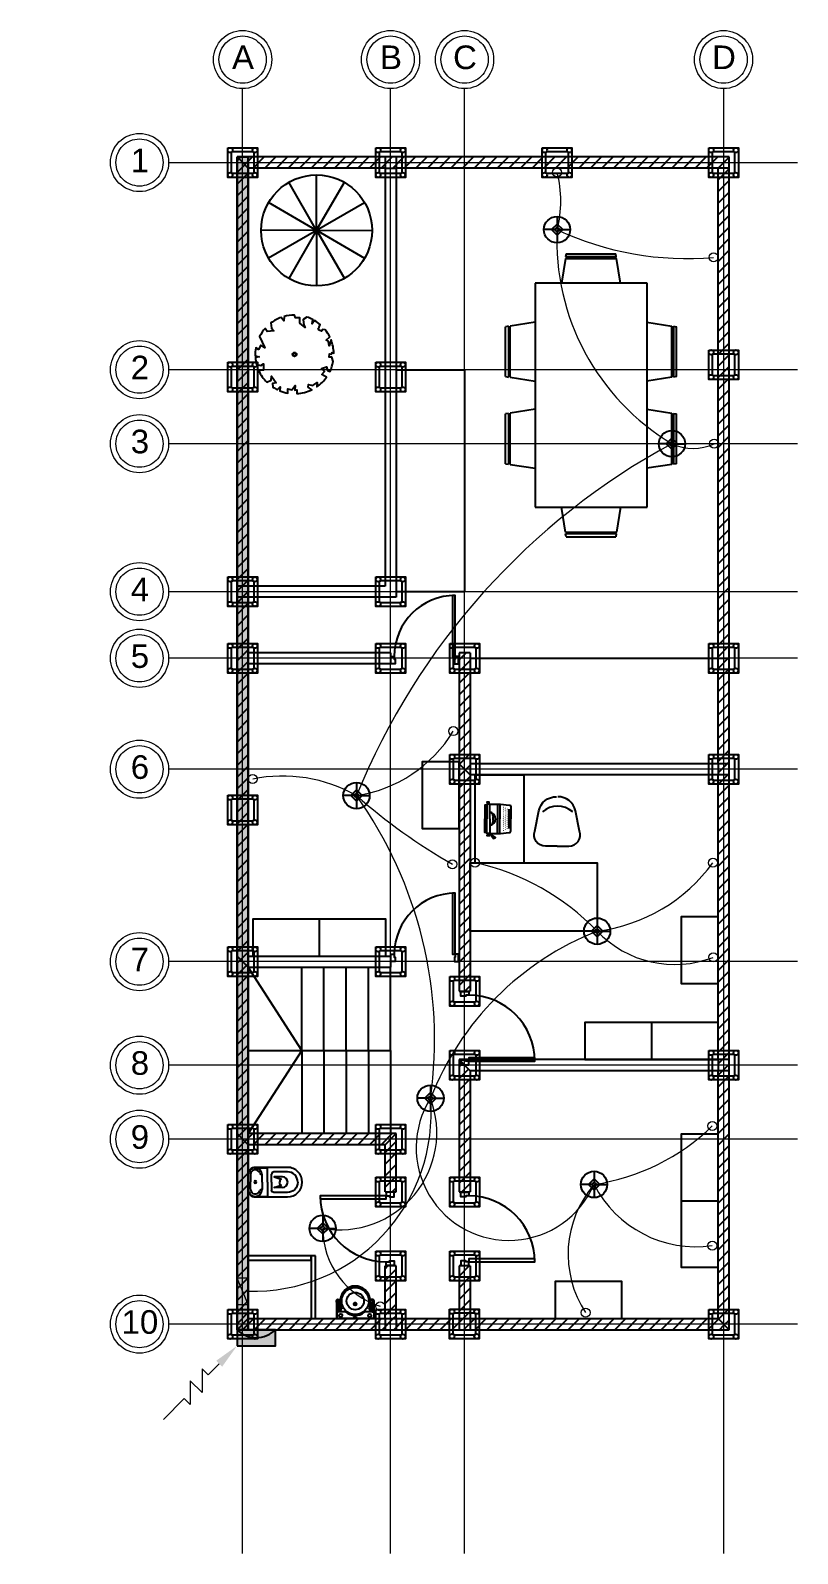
# Model space of a CAD drawing. Header units: metres. Extents: x 1.9 to 22.6, y 1.3 to 21.9.
# Drawn here: x 12.28 to 22.65, y 1.28 to 21.86 of the extents above; entities that cross this region are included whole.
import ezdxf

# ---------------------------------------------------------------- set-up
doc = ezdxf.new("R2010")
doc.units = ezdxf.units.M
doc.linetypes.add('ACAD_ISO04W100', pattern=[30, 24, -3, 0, -3])
doc.layers.get('0').update_dxf_attribs({"color": 52})
for name, color, linetype, lineweight in [('Aux', 10, 'ACAD_ISO04W100', 18), ('Electrico', 5, 'Continuous', 15), ('Muros', 140, 'Continuous', 25)]:
    doc.layers.add(name, color=color, linetype=linetype, lineweight=lineweight)
for name, color, linetype in [('Kastillo', 30, 'Continuous'), ('lamparas', 40, 'Continuous'), ('Muebles', 8, 'Continuous'), ('Muros de Carga', 221, 'Continuous'), ('SIMBELEC', 7, 'Continuous')]:
    doc.layers.add(name, color=color, linetype=linetype)
doc.styles.get("Standard").update_dxf_attribs({"font": 'arial.ttf'})

# ---------------------------------------------------------------- blocks, each defined once
blk = doc.blocks.new('LavaboEncPl08')
for p, q in [((-2.1, 44.3), (-2.1, 70.3)), ((-1.6, 41.5), (-1.6, 70.3)), ((-0.6, 41.5), (-0.6, 59.8)), ((-0.1, 42), (-0.1, 59.8)), ((0.4, 72.8), (60.4, 72.8)), ((0.4, 72.3), (60.4, 72.3)), ((0.9, 61.3), (13.4, 61.3)), ((0.9, 60.8), (13.6, 60.8)), ((46.5, 60.8), (59.9, 60.8)), ((46.7, 61.3), (59.9, 61.3)), ((60.9, 42), (60.9, 59.8)), ((61.4, 41.5), (61.4, 59.8)), ((62.4, 41.5), (62.4, 70.3)), ((62.9, 44.3), (62.9, 70.3)), ((-2.1, 44.3), (-2.1, 41.5)), ((-0.1, 41), (4.9, 41)), ((-0.1, 40), (4.5, 40)), ((-0.1, 39.5), (4.1, 39.5)), ((0.4, 41.5), (5.4, 41.6)), ((60.4, 41.5), (55.3, 41.6)), ((60.9, 41), (55.8, 41)), ((60.9, 40), (56.2, 40)), ((60.8, 39.5), (56.7, 39.5)), ((62.9, 44.3), (62.9, 41.5))]:
    blk.add_line(p, q)
for centre, radius in [((1.1, 55.7), 0.487), ((2.4, 57.6), 0.487), ((2.4, 53.8), 0.487), ((5.3, 67.3), 2.8), ((3.6, 59.5), 0.487), ((3.6, 55.7), 0.487), ((4.8, 57.6), 0.487), ((4.8, 53.8), 0.487), ((6, 55.7), 0.487), ((30.4, 42.3), 23.5), ((30.4, 42.3), 15), ((30.4, 69.8), 1.57), ((55.5, 67.3), 2.8), ((54.7, 55.7), 0.487), ((55.9, 57.6), 0.487), ((55.9, 53.8), 0.487), ((57.2, 59.5), 0.487), ((57.2, 55.7), 0.487), ((58.4, 57.6), 0.487), ((58.4, 53.8), 0.487), ((59.6, 55.7), 0.487), ((1.1, 51.9), 0.487), ((1.1, 48.2), 0.487), ((2.4, 50), 0.487), ((2.4, 46.3), 0.487), ((3.6, 51.9), 0.487), ((3.6, 48.2), 0.487), ((3.6, 44.4), 0.487), ((4.8, 50), 0.487), ((4.8, 46.3), 0.487), ((6, 51.9), 0.487), ((6, 48.2), 0.487), ((30.4, 47.5), 2.52), ((30.4, 47.5), 1.52), ((30.4, 47.5), 1.02), ((54.7, 51.9), 0.487), ((54.7, 48.2), 0.487), ((55.9, 50), 0.487), ((55.9, 46.3), 0.487), ((57.2, 51.9), 0.487), ((57.2, 48.2), 0.487), ((57.2, 44.4), 0.487), ((58.4, 50), 0.487), ((58.4, 46.3), 0.487), ((59.6, 51.9), 0.487), ((59.6, 48.2), 0.487)]:
    blk.add_circle(centre, radius)
for centre, radius, start, end in [((0.4, 70.3), 2.5, 90, 180), ((0.4, 70.3), 2, 90, 180), ((0.9, 59.8), 1.5, 90, 180), ((0.9, 59.8), 1, 90, 180), ((13.4, 63.3), 2, 270, 308.9424), ((13.6, 62.8), 2, 270, 309.3231), ((30.4, 42.3), 25, 49.6324, 128.9424), ((30.4, 42.3), 24.5, 49.2079, 129.3231), ((46.5, 61), 0.2, 229.2079, 270), ((46.7, 61.5), 0.2, 229.6324, 270), ((59.9, 59.8), 1.5, 0, 90), ((59.9, 59.8), 1, 0, 90), ((60.4, 70.3), 2.5, 0, 90), ((60.4, 70.3), 2, 0, 90), ((-0.1, 41.5), 2, 180, 270.8384), ((-0.1, 41.5), 1.5, 180, 270.8384), ((-0.1, 41.5), 0.5, 180, 270.8384), ((0.4, 42), 0.5, 180, 270.8384), ((4.1, 39), 0.5, 7.1832, 90.8384), ((4.5, 39.5), 0.5, 6.198, 90.8384), ((30.4, 42.3), 26, 187.1832, 353.802), ((4.9, 40.5), 0.5, 4.0499, 90.8384), ((30.4, 42.3), 25.5, 185.2031, 185.2448), ((30.4, 42.3), 25.5, 186.198, 354.7969), ((5.4, 41.1), 0.5, 2.967, 90.8384), ((30.4, 42.3), 25, 184.0499, 355.8294), ((30.4, 42.3), 24.5, 182.967, 356.9018), ((55.3, 41.1), 0.5, 89.1616, 177.033), ((55.8, 40.5), 0.5, 89.1616, 175.9501), ((56.2, 39.5), 0.5, 89.1616, 173.802), ((30.4, 42.3), 25.5, 354.7552, 354.7969), ((56.7, 39), 0.5, 89.1616, 172.8168), ((60.4, 42), 0.5, 269.1616, 0), ((60.9, 41.5), 2, 269.1616, 0), ((60.9, 41.5), 0.5, 269.1616, 0), ((60.9, 41.5), 1.5, 269.1616, 0)]:
    blk.add_arc(centre, radius, start, end)
blk = doc.blocks.new('inodoro04')
for p, q in [((0.04, 0.09), (0.04, 0)), ((0.04, -0.09), (0.04, 0)), ((0.095, 0.173), (0.24, 0.173)), ((0.18, -0.003), (0.18, 0.088)), ((0.245, -0.003), (0.245, 0.168)), ((0.295, -0.003), (0.295, 0.093)), ((0.095, -0.178), (0.24, -0.178)), ((0.18, -0.003), (0.18, -0.093)), ((0.245, -0.003), (0.245, -0.173)), ((0.295, -0.003), (0.295, -0.098))]:
    blk.add_line(p, q)
blk.add_lwpolyline([(0.097, 0.178, 0.414214), (0.01, 0.09), (0.01, -0.003), (0.01, -0.095, 0.414214), (0.097, -0.183), (0.49, -0.183, 0.414214), (0.67, -0.003, 0.414214), (0.49, 0.178)], format="xyb", close=True)
for points in [[(0.615, -0.003, 0.414214), (0.49, 0.123), (0.325, 0.123, 0.414214), (0.295, 0.093, 0.414214)], [(0.615, -0.003, -0.414214), (0.49, -0.128), (0.325, -0.128, -0.414214), (0.295, -0.098, -0.414214)]]:
    blk.add_lwpolyline(points, format="xyb")
for points in [[(0.427, 0.062), (0.326, 0.062), (0.411, 0.035), (0.406, 0.033), (0.402, 0.03), (0.399, 0.025), (0.397, 0.019), (0.395, 0.009), (0.394, -0.003)], [(0.427, -0.067), (0.326, -0.067), (0.411, -0.04), (0.406, -0.038), (0.402, -0.035), (0.399, -0.03), (0.397, -0.024), (0.395, -0.014), (0.394, -0.002)]]:
    blk.add_lwpolyline(points)
for centre, radius, start, end in [((0.095, 0.088), 0.085, 0, 180), ((0.097, 0.09), 0.0575, 19.5195, 180), ((0.097, 0), 0.014, 0, 180), ((0.097, 0), 0.014, 180, 0), ((0.095, 0.088), 0.085, 0, 90), ((0.18, 0.119), 0.03, 199.5195, 270.0212), ((0.24, 0.168), 0.005, 0, 90), ((0.427, -0.003), 0.065, 0, 90), ((0.095, -0.093), 0.085, 180, 360), ((0.097, -0.09), 0.0575, 180, 340.4805), ((0.095, -0.093), 0.085, 270, 360), ((0.18, -0.119), 0.03, 89.945, 160.4805), ((0.24, -0.173), 0.005, 270, 0), ((0.427, -0.003), 0.065, 270, 0)]:
    blk.add_arc(centre, radius, start, end)
blk = doc.blocks.new('arbol084pl')
blk.add_lwpolyline([(-0.401, 1.445), (-0.408, 1.284), (-0.513, 1.41, 0.073385), (-0.898, 1.201), (-0.88, 1), (-0.788, 0.894), (-1.045, 0.872), (-1.125, 0.993, 0.063304), (-1.337, 0.68), (-1.132, 0.244), (-1.292, 0.349), (-1.375, 0.189), (-1.479, 0.249, 0.050606), (-1.499, -0.054), (-1.352, -0.089), (-1.495, -0.12, 0.043985), (-1.451, -0.38), (-1.288, -0.42), (-1.178, -0.356), (-1.187, -0.604), (-1.368, -0.616, 0.091185), (-1.059, -1.062), (-0.893, -0.984), (-0.88, -0.828), (-0.705, -1.089), (-0.843, -1.108), (-0.823, -1.254, 0.03183), (-0.657, -1.348), (-0.542, -1.24), (-0.561, -1.391, 0.053026), (-0.255, -1.478), (-0.252, -1.318), (-0.101, -1.355), (0.023, -1.19), (0.005, -1.369), (0.092, -1.355), (0.088, -1.497, 0.0994), (0.659, -1.347), (0.523, -1.25), (0.537, -1.149), (0.702, -1.19), (0.862, -1.071), (0.862, -1.071), (0.853, -1.234, 0.087077), (1.222, -0.87), (1.041, -0.764), (1.137, -0.649), (1.027, -0.54), (1.224, -0.471), (1.261, -0.613), (1.353, -0.649, 0.065695), (1.474, -0.276), (1.426, -0.1), (1.316, -0.1), (1.334, 0.024), (1.412, 0.006), (1.439, 0.074), (1.499, 0.047, 0.087611), (1.392, 0.558), (1.316, 0.331), (1.297, 0.487), (1.206, 0.542), (1.341, 0.673, 0.053662), (1.167, 0.943), (1.082, 0.954), (1.031, 0.881), (0.944, 0.922), (0.903, 0.986), (0.944, 1.036), (0.977, 1.138, 0.043954), (0.763, 1.291), (0.677, 1.165), (0.693, 1.33, 0.040384), (0.47, 1.424), (0.335, 1.33), (0.349, 1.11), (0.408, 1.032), (0.202, 1.197), (0.202, 1.394), (0.037, 1.394), (-0.005, 1.5, 0.066981)], format="xyb", close=True)
for radius in [0.075, 0.0625, 0.05]:
    blk.add_circle((0, 0), radius)
blk = doc.blocks.new('*U31')
at = {"layer": 'Muebles'}
for q in [(-0.188, 0.375), (0.188, 0.275)]:
    blk.add_line((-0.188, -0.375), q, dxfattribs=at)
blk = doc.blocks.new('*U32')
at = {"layer": 'Muebles', "color": 0, "linetype": 'ByBlock', "lineweight": -2, "transparency": 16777216}
for p, rotation in [((4.468, 19.429), 59.99999999999996), ((4.281, 19.054), 120), ((5.118, 19.104), 299.9999999999999), ((4.512, 18.704), 180), ((4.93, 18.729), 239.9999999999999)]:
    blk.add_blockref('*U31', p, dxfattribs=dict(at, rotation=rotation))
blk.add_blockref('*U31', (4.887, 19.454), dxfattribs=at)
blk = doc.blocks.new('puertas04')
blk.add_lwpolyline([(0.775, 0), (0.775, 0.74), (0.74, 0.74), (0.74, 0)], close=True)
for points in [[(0.035, 0), (0.035, -0.035), (0.045, -0.035), (0.045, -0.09), (-0.005, -0.09), (-0.005, 0), (0.035, 0)], [(0.775, 0), (0.775, -0.035), (0.765, -0.035), (0.765, -0.09), (0.815, -0.09), (0.815, 0), (0.775, 0)]]:
    blk.add_lwpolyline(points)
blk.add_arc((0.775, 0), 0.74, 90, 180)
blk = doc.blocks.new('mesa_07')
at = {"linetype": 'Continuous'}
for p, q in [((-62.8, 66.3), (-65.9, 46.3)), ((-62.8, 66.3), (-21.6, 66.3)), ((-62.2, 70.1), (-62.6, 67.6)), ((-21.8, 67.6), (-62.6, 67.6)), ((-62.2, 70.1), (-22.2, 70.1)), ((-21.8, 67.6), (-22.2, 70.1)), ((-18.5, 46.3), (-21.6, 66.3)), ((7.2, 66.3), (4.1, 46.3)), ((7.2, 66.3), (48.4, 66.3)), ((7.8, 70.1), (7.4, 67.6)), ((48.2, 67.6), (7.4, 67.6)), ((7.8, 70.1), (47.8, 70.1)), ((48.2, 67.6), (47.8, 70.1)), ((51.5, 46.3), (48.4, 66.3)), ((82.8, 46.3), (-97.2, 46.3)), ((-97.2, 46.3), (-97.2, -43.7)), ((82.8, -43.7), (82.8, 46.3)), ((-117.2, 21.9), (-97.2, 25.1)), ((102.8, 21.9), (82.8, 25.1)), ((-121, 21.3), (-118.5, 21.7)), ((-121, 21.3), (-121, -18.7)), ((-118.5, -19.1), (-118.5, 21.7)), ((-117.2, 21.9), (-117.2, -19.3)), ((102.8, 21.9), (102.8, -19.3)), ((106.5, 21.3), (104, 21.7)), ((104, -19.1), (104, 21.7)), ((106.5, 21.3), (106.5, -18.7)), ((-118.5, -19), (-121, -18.7)), ((-97.2, -22.4), (-117.2, -19.2)), ((82.8, -22.4), (102.8, -19.2)), ((104, -19), (106.5, -18.7)), ((-97.2, -43.7), (82.8, -43.7)), ((-62.8, -63.7), (-65.9, -43.6)), ((-18.5, -43.6), (-21.6, -63.7)), ((7.2, -63.7), (4.1, -43.6)), ((51.5, -43.6), (48.4, -63.7)), ((-62.8, -63.7), (-21.6, -63.7)), ((-62.2, -67.4), (-62.6, -64.9)), ((-21.8, -64.9), (-62.6, -64.9)), ((-62.2, -67.4), (-22.2, -67.4)), ((-21.8, -64.9), (-22.2, -67.4)), ((7.2, -63.7), (48.4, -63.7)), ((7.8, -67.4), (7.4, -64.9)), ((48.2, -64.9), (7.4, -64.9)), ((7.8, -67.4), (47.8, -67.4)), ((48.2, -64.9), (47.8, -67.4))]:
    blk.add_line(p, q, dxfattribs=at)
blk = doc.blocks.new('escritorio111')
blk.add_line((1.05, 0.9), (1.25, 0.9))
for points in [[(0, 0), (0, 1.3), (0.7, 1.3), (0.7, 0)], [(1, 1.1), (0.95, 1.06), (0.96, 1.04)]]:
    blk.add_lwpolyline(points, close=True)
for points in [[(0.7, 1.25), (1.6, 1.25), (1.6, 0.75), (0.7, 0.75)], [(1, 1.11), (0.98, 1.11), (0.98, 1.13), (0.98, 1.1)], [(1.15, 1.1), (1, 1.1), (1, 1.13), (1.15, 1.13)], [(1, 1.1), (1, 1.02), (1.15, 1.02)], [(1.01, 1.13), (1.01, 1.15), (1.15, 1.15)], [(1.29, 1.13), (1.29, 1.15), (1.15, 1.15)], [(1.15, 1.1), (1.3, 1.1), (1.3, 1.13), (1.15, 1.13)], [(1.3, 1.1), (1.3, 1.02), (1.15, 1.02)], [(1.3, 1.11), (1.32, 1.11), (1.32, 1.13), (1.32, 1.1)], [(1.001, 0.995), (1.151, 0.995)], [(1.299, 0.995), (1.149, 0.995)]]:
    blk.add_lwpolyline(points)
for points in [[(1, 1.02), (1, 0.99), (1.009, 0.899, 0.498583), (1.032, 0.885), (1.151, 0.885)], [(1.3, 1.02), (1.3, 0.99), (1.291, 0.899, -0.498583), (1.268, 0.885), (1.149, 0.885)], [(0.87, 0.41), (0.87, 0.53, -0.523089), (1.025, 0.638), (1.232, 0.597, -0.371394), (1.375, 0.416, -0.957025)], [(0.87, 0.41), (0.87, 0.29, 0.523089), (1.025, 0.182), (1.232, 0.223, 0.371394), (1.375, 0.404, 0.957025)]]:
    blk.add_lwpolyline(points, format="xyb")
at = {"const_width": 0.005}
for points in [[(1.027, 0.96, 1), (1.032, 0.96, 1)], [(1.037, 0.94, 1), (1.042, 0.94, 1)], [(1.047, 0.96, 1), (1.052, 0.96, 1)], [(1.057, 0.94, 1), (1.062, 0.94, 1)], [(1.067, 0.96, 1), (1.072, 0.96, 1)], [(1.077, 0.94, 1), (1.082, 0.94, 1)], [(1.087, 0.96, 1), (1.092, 0.96, 1)], [(1.097, 0.94, 1), (1.102, 0.94, 1)], [(1.107, 0.96, 1), (1.112, 0.96, 1)], [(1.117, 0.94, 1), (1.122, 0.94, 1)], [(1.127, 0.96, 1), (1.133, 0.96, 1)], [(1.137, 0.94, 1), (1.142, 0.94, 1)], [(1.147, 0.96, 1), (1.153, 0.96, 1)], [(1.157, 0.94, 1), (1.162, 0.94, 1)], [(1.167, 0.96, 1), (1.172, 0.96, 1)], [(1.177, 0.94, 1), (1.182, 0.94, 1)], [(1.187, 0.96, 1), (1.192, 0.96, 1)], [(1.197, 0.94, 1), (1.202, 0.94, 1)], [(1.207, 0.96, 1), (1.212, 0.96, 1)], [(1.217, 0.94, 1), (1.222, 0.94, 1)], [(1.227, 0.96, 1), (1.232, 0.96, 1)], [(1.237, 0.94, 1), (1.242, 0.94, 1)], [(1.247, 0.96, 1), (1.252, 0.96, 1)], [(1.257, 0.94, 1), (1.262, 0.94, 1)], [(1.267, 0.96, 1), (1.272, 0.96, 1)], [(1.047, 0.92, 1), (1.052, 0.92, 1)], [(1.067, 0.92, 1), (1.072, 0.92, 1)], [(1.087, 0.92, 1), (1.092, 0.92, 1)], [(1.107, 0.92, 1), (1.112, 0.92, 1)], [(1.127, 0.92, 1), (1.133, 0.92, 1)], [(1.147, 0.92, 1), (1.153, 0.92, 1)], [(1.167, 0.92, 1), (1.172, 0.92, 1)], [(1.187, 0.92, 1), (1.192, 0.92, 1)], [(1.207, 0.92, 1), (1.212, 0.92, 1)], [(1.227, 0.92, 1), (1.232, 0.92, 1)], [(1.247, 0.92, 1), (1.252, 0.92, 1)]]:
    blk.add_lwpolyline(points, format="xyb", close=True, dxfattribs=at)
for centre, radius, start, end in [((1.15, 1.111), 0.0708, 188.7974, 351.2026), ((1.132, 1.118), 0.0556, 200.224, 290.225), ((1.168, 1.118), 0.0556, 249.775, 339.776), ((1.05, 0.405), 0.23, 317.6425, 42.3575)]:
    blk.add_arc(centre, radius, start, end)
blk = doc.blocks.new('Lamp - Table')
at = {"linetype": 'Continuous'}
for p, q in [((-1, 0), (-7, 0)), ((0, 3), (-3, 0)), ((-3, 0), (0, -3)), ((0, 7), (0, 1)), ((3, 0), (0, 3)), ((0, -3), (3, 0)), ((1, 0), (7, 0)), ((0, -1), (0, -7))]:
    blk.add_line(p, q, dxfattribs=at)
for radius in [7, 1]:
    blk.add_circle((0, 0), radius, dxfattribs=at)
blk = doc.blocks.new('IESIM13')
at = {"layer": 'Electrico'}
blk.add_lwpolyline([(6.2, 0), (3.2, 0), (3.2, 1.6), (0, -1.6), (0, 1.6), (-3.2, -1.6), (-3.2, 0), (-8.82, 0)], dxfattribs=at)
blk.add_solid([(6.2, 0.8), (6.2, -0.8), (11, 0)], dxfattribs=at)
blk = doc.blocks.new('IESIM24')
h = blk.add_hatch(color=2)
h.dxf.hatch_style = 1
h.paths.add_polyline_path([(4.75, 2), (-4.75, 2, 0.4210526316)])
h.paths.add_polyline_path([(4.75, 2, -0.4210526316), (-4.75, 2), (-4.75, -2), (4.75, -2)])
at = {"layer": 'SIMBELEC', "color": 18, "true_color": 0x000000}
blk.add_lwpolyline([(-4.75, -2), (4.75, -2), (4.75, 2), (-4.75, 2)], close=True, dxfattribs=at)
blk.add_arc((0, 6.640625), 6.640625, 224.33269164, 315.66730836, dxfattribs=at)
blk = doc.blocks.new('IESIM23')
at = {"true_color": 0x000000}
h = blk.add_hatch(color=18, dxfattribs=at)
h.dxf.hatch_style = 1
h.paths.add_polyline_path([(4.75, 2), (-4.75, -2), (4.75, -2)])
h = blk.add_hatch(color=2)
h.dxf.hatch_style = 1
h.paths.add_polyline_path([(4.75, 2), (-4.75, 2), (-4.75, -2)])
at = {"layer": 'Electrico', "color": 18, "true_color": 0x000000}
blk.add_lwpolyline([(4.75, 2), (-4.75, 2), (-4.75, -2)], dxfattribs=at)
blk.add_lwpolyline([(4.75, -2), (4.75, 2), (-4.75, -2)], close=True, dxfattribs=at)

msp = doc.modelspace()

# ---------------------------------------------------------------- hatches: boundary and pattern name
at = {"layer": 'Aux'}
h = msp.add_hatch(color=256, dxfattribs=at)
h.dxf.hatch_style = 1
h.paths.add_polyline_path([(15.147, 20.154), (15.072, 20.154), (15.072, 17.379), (15.147, 17.379)])
h.paths.add_polyline_path([(15.222, 20.154), (15.147, 20.154), (15.147, 17.379), (15.222, 17.379)])
h.paths.add_polyline_path([(15.222, 16.979), (15.147, 16.979), (15.147, 16.279), (15.222, 16.279)])
h.paths.add_polyline_path([(15.147, 16.979), (15.072, 16.979), (15.072, 16.279), (15.147, 16.279)])
h.paths.add_polyline_path([(15.222, 17.279), (15.147, 17.279), (15.147, 17.029), (15.222, 17.029)])
h.paths.add_polyline_path([(15.147, 17.279), (15.072, 17.279), (15.072, 17.029), (15.147, 17.029)])
h.paths.add_polyline_path([(15.222, 17.329), (15.147, 17.329), (15.147, 17.279), (15.222, 17.279)])
h.paths.add_polyline_path([(15.222, 17.379), (15.147, 17.379), (15.147, 17.329), (15.222, 17.329)])
h.paths.add_polyline_path([(15.147, 17.379), (15.072, 17.379), (15.072, 17.329), (15.147, 17.329)])
h.paths.add_polyline_path([(15.147, 17.329), (15.072, 17.329), (15.072, 17.279), (15.147, 17.279)])
h.paths.add_polyline_path([(15.147, 17.029), (15.072, 17.029), (15.072, 16.979), (15.147, 16.979)])
h.paths.add_polyline_path([(15.222, 17.029), (15.147, 17.029), (15.147, 16.979), (15.222, 16.979)])
h.paths.add_polyline_path([(15.147, 16.279), (15.072, 16.279), (15.072, 14.479), (15.147, 14.479)])
h.paths.add_polyline_path([(15.222, 16.279), (15.147, 16.279), (15.147, 14.479), (15.222, 14.479)])
h.paths.add_polyline_path([(15.147, 14.479), (15.072, 14.479), (15.072, 14.429), (15.147, 14.429)])
h.paths.add_polyline_path([(15.222, 14.479), (15.147, 14.479), (15.147, 14.429), (15.222, 14.429)])
h.paths.add_polyline_path([(15.222, 14.429), (15.147, 14.429), (15.147, 14.354), (15.222, 14.354)])
h.paths.add_polyline_path([(15.147, 14.429), (15.072, 14.429), (15.072, 14.354), (15.147, 14.354)])
h.paths.add_polyline_path([(15.147, 14.354), (15.072, 14.354), (15.072, 14.279), (15.147, 14.279)])
h.paths.add_polyline_path([(15.222, 14.354), (15.147, 14.354), (15.147, 14.279), (15.222, 14.279)])
h.paths.add_polyline_path([(15.222, 14.279), (15.147, 14.279), (15.147, 14.204), (15.222, 14.204)])
h.paths.add_polyline_path([(15.147, 14.279), (15.072, 14.279), (15.072, 14.204), (15.147, 14.204)])
h.paths.add_polyline_path([(15.147, 14.204), (15.072, 14.204), (15.072, 14.129), (15.147, 14.129)])
h.paths.add_polyline_path([(15.222, 14.204), (15.147, 14.204), (15.147, 14.129), (15.222, 14.129)])
h.paths.add_polyline_path([(15.222, 14.129), (15.147, 14.129), (15.147, 14.079), (15.222, 14.079)])
h.paths.add_polyline_path([(15.147, 14.129), (15.072, 14.129), (15.072, 14.079), (15.147, 14.079)])
h.paths.add_polyline_path([(15.222, 14.079), (15.147, 14.079), (15.147, 13.579), (15.222, 13.579)])
h.paths.add_polyline_path([(15.147, 14.079), (15.072, 14.079), (15.072, 13.579), (15.147, 13.579)])
h.paths.add_polyline_path([(15.222, 13.579), (15.147, 13.579), (15.147, 13.529), (15.222, 13.529)])
h.paths.add_polyline_path([(15.147, 13.579), (15.072, 13.579), (15.072, 13.529), (15.147, 13.529)])
h.paths.add_polyline_path([(15.147, 13.529), (15.072, 13.529), (15.072, 13.379), (15.147, 13.379)])
h.paths.add_polyline_path([(15.222, 13.529), (15.147, 13.529), (15.147, 13.379), (15.222, 13.379)])
h.paths.add_polyline_path([(15.222, 13.379), (15.147, 13.379), (15.147, 13.229), (15.222, 13.229)])
h.paths.add_polyline_path([(15.147, 13.379), (15.072, 13.379), (15.072, 13.229), (15.147, 13.229)])
h.paths.add_polyline_path([(15.222, 13.179), (15.147, 13.179), (15.147, 4.304), (15.222, 4.304)])
h.paths.add_polyline_path([(15.147, 13.179), (15.072, 13.179), (15.072, 4.304), (15.147, 4.304)])
h.paths.add_polyline_path([(15.222, 13.229), (15.147, 13.229), (15.147, 13.179), (15.222, 13.179)])
h.paths.add_polyline_path([(15.147, 13.229), (15.072, 13.229), (15.072, 13.179), (15.147, 13.179)])
at = {"layer": 'Muros de Carga'}
h = msp.add_hatch(dxfattribs=at)
h.set_pattern_fill('ANSI31', color=256, scale=0.035)
h.paths.add_polyline_path([(21.722, 20.154), (17.222, 20.154), (17.222, 20.004), (21.722, 20.004)])
h.paths.add_polyline_path([(17.222, 20.154), (17.072, 20.154), (17.072, 20.004), (17.222, 20.004)])
h.paths.add_polyline_path([(17.072, 20.154), (15.072, 20.154), (15.222, 20.004), (17.072, 20.004)])
h.paths.add_polyline_path([(15.222, 20.004), (15.072, 20.154), (15.072, 14.354), (15.222, 14.354)])
h.paths.add_polyline_path([(15.222, 9.204), (15.222, 9.354), (15.222, 13.304), (15.222, 13.454), (15.222, 14.204), (15.072, 14.204), (15.072, 4.304), (15.222, 4.454), (15.222, 6.804), (15.222, 6.954)])
h.paths.add_polyline_path([(15.222, 14.354), (15.072, 14.354), (15.072, 14.204), (15.222, 14.204)])
h = msp.add_hatch(dxfattribs=at)
h.set_pattern_fill('ANSI31', color=256, scale=0.035)
h.paths.add_polyline_path([(21.722, 20.004), (21.572, 20.004), (21.572, 13.379), (21.722, 13.379)])
h.paths.add_polyline_path([(21.722, 13.379), (21.572, 13.379), (21.572, 13.304), (21.572, 11.954), (21.722, 11.954)])
h.paths.add_polyline_path([(21.722, 11.954), (21.572, 11.954), (21.572, 11.804), (21.722, 11.804)])
h.paths.add_polyline_path([(21.722, 11.804), (21.572, 11.804), (21.572, 7.954), (21.722, 7.954)])
h.paths.add_polyline_path([(21.722, 7.804), (21.572, 7.804), (21.572, 4.454), (21.722, 4.304)])
h.paths.add_polyline_path([(21.722, 7.954), (21.572, 7.954), (21.572, 7.804), (21.722, 7.804)])
h = msp.add_hatch(dxfattribs=at)
h.set_pattern_fill('ANSI31', color=256, scale=0.035)
h.paths.add_polyline_path([(18.222, 11.804), (18.222, 11.954), (18.222, 13.304), (18.222, 13.454), (18.072, 13.454), (18.072, 11.954), (18.072, 9.354), (18.072, 9.204), (18.072, 8.879), (18.222, 8.879)])
h.paths.add_polyline_path([(6.774, 13.745), (6.624, 13.658), (6.624, 9.279), (6.774, 9.279)])
h.paths.add_polyline_path([(18.222, 5.166), (18.072, 5.166), (18.072, 4.454), (18.222, 4.454)])
h = msp.add_hatch(dxfattribs=at)
h.set_pattern_fill('ANSI31', color=256, scale=0.035)
h.paths.add_polyline_path([(18.222, 7.804), (18.072, 7.954), (18.072, 7.879), (18.072, 6.166), (18.222, 6.166)])
h = msp.add_hatch(dxfattribs=at)
h.set_pattern_fill('ANSI31', color=256, scale=0.035)
h.paths.add_polyline_path([(17.222, 6.954), (15.222, 6.954), (15.222, 6.804), (17.072, 6.804), (17.072, 6.166), (17.222, 6.166)])
h.paths.add_polyline_path([(17.222, 5.166), (17.072, 5.166), (17.072, 4.454), (17.222, 4.454)])
h = msp.add_hatch(dxfattribs=at)
h.set_pattern_fill('ANSI31', color=256, scale=0.035)
h.paths.add_polyline_path([(18.222, 4.454), (18.072, 4.454), (18.072, 4.304), (18.222, 4.304)])
h.paths.add_polyline_path([(18.072, 4.454), (17.222, 4.454), (17.222, 4.304), (18.072, 4.304)])
h.paths.add_polyline_path([(17.222, 4.454), (17.072, 4.454), (17.072, 4.304), (17.222, 4.304)])
h.paths.add_polyline_path([(17.072, 4.454), (15.222, 4.454), (15.072, 4.304), (17.072, 4.304)])
h.paths.add_polyline_path([(21.572, 4.454), (18.222, 4.454), (18.222, 4.304), (21.722, 4.304)])

# ---------------------------------------------------------------- linework, layer by layer
at = {"layer": 'Aux'}
for p, q in [((15.147, 1.279), (15.147, 21.079)), ((17.147, 1.279), (17.147, 21.079)), ((18.147, 1.279), (18.147, 21.079)), ((21.647, 21.079), (21.647, 1.279)), ((14.147, 20.079), (22.647, 20.079)), ((22.647, 17.279), (14.147, 17.279)), ((22.647, 16.279), (14.147, 16.279)), ((22.647, 14.279), (14.147, 14.279)), ((22.647, 13.379), (14.147, 13.379)), ((22.647, 11.879), (14.147, 11.879)), ((22.647, 9.279), (14.147, 9.279)), ((22.647, 7.879), (14.147, 7.879)), ((22.647, 6.879), (14.147, 6.879)), ((22.647, 4.379), (14.147, 4.379))]:
    msp.add_line(p, q, dxfattribs=at)
at = {"layer": 'Aux', "color": 2, "lineweight": 30}
msp.add_lwpolyline([(15.072, 20.154), (15.222, 20.154), (15.222, 4.304), (15.072, 4.304)], close=True, dxfattribs=at)
at = {"layer": 'Aux'}
for centre, radius in [((15.147, 21.471), 0.393), ((17.147, 21.471), 0.393), ((18.147, 21.471), 0.393), ((21.647, 21.471), 0.393), ((15.147, 21.471), 0.319), ((17.147, 21.471), 0.319), ((18.147, 21.471), 0.319), ((21.647, 21.471), 0.319), ((13.754, 20.079), 0.393), ((13.754, 20.079), 0.319), ((13.754, 17.279), 0.393), ((13.754, 17.279), 0.319), ((13.754, 16.279), 0.393), ((13.754, 16.279), 0.319), ((13.754, 14.279), 0.393), ((13.754, 14.279), 0.319), ((13.754, 13.379), 0.393), ((13.754, 13.379), 0.319), ((13.754, 11.879), 0.393), ((13.754, 11.879), 0.319), ((13.754, 9.279), 0.393), ((13.754, 9.279), 0.319), ((13.754, 7.879), 0.393), ((13.754, 7.879), 0.319), ((13.754, 6.879), 0.393), ((13.754, 6.879), 0.319), ((13.754, 4.379), 0.393), ((13.754, 4.379), 0.319)]:
    msp.add_circle(centre, radius, dxfattribs=at)
at = {"layer": 'Electrico', "color": 18, "true_color": 0x000000}
for centre in [(19.397, 19.945), (21.512, 18.797), (21.52, 16.279), (17.995, 12.394), (15.284, 11.747), (17.983, 10.594), (18.288, 10.615, 13.208), (21.504, 10.615, 13.208), (21.508, 9.337), (21.495, 7.058), (21.495, 5.44), (17.007, 4.621), (19.782, 4.535)]:
    msp.add_circle(centre, 0.0612, dxfattribs=at)
for centre, radius, start, end in [((17.953, 19.559), 1.495, 345, 15), ((21.154, 22.932), 4.151, 244.9492, 274.9492), ((21.235, 16.904), 0.688, 245.4678, 294.5322), ((16.406, 13.363), 1.861, 278.6412, 328.5984), ((15.687, 9.768), 2.019, 60.3583, 101.5094), ((21.852, 17.367), 7.8, 228.5218, 240.2597), ((17.587, 7.427, 13.208), 3.264, 43.9007, 77.6017), ((19.65, 11.966, 13.208), 2.294, 277.2297, 323.9145), ((20.988, 10.689, 13.208), 1.449, 223.5722, 291.004), ((19.466, 9.149), 2.914, 278.5039, 314.1388), ((20.984, 5.325), 1.438, 139.0872, 213.3486), ((21.275, 6.974), 1.549, 207.1428, 278.151), ((17.336, 5.677), 1.106, 180.1388, 252.7084)]:
    msp.add_arc(centre, radius, start, end, dxfattribs=at)
at = {"layer": 'Electrico'}
for centre, radius, start, end in [((22.59, 19.022), 3.196, 177.3139, 239.1194), ((21.4, 5.982), 3.986, 111.5004, 158.6673), ((16.46, 6.966), 1.312, 259.9167, 20.7927), ((18.746, 6.764), 1.253, 147.7747, 336.6556)]:
    msp.add_arc(centre, radius, start, end, dxfattribs=at)
at = {"layer": 'Electrico', "color": 1}
for centre, radius, start, end in [((25.453, 7.953), 9.466, 118.4108, 157.8408), ((12.048, 8.221), 5.694, 352.0335, 35.4482), ((15.295, 7.224), 2.4, 268.2399, 4.9786)]:
    msp.add_arc(centre, radius, start, end, dxfattribs=at)
at = {"layer": 'Kastillo'}
for p, q in [((18.222, 11.804), (18.072, 11.954)), ((15.222, 9.204), (15.072, 9.354)), ((15.222, 6.804), (15.072, 6.954)), ((17.072, 6.804), (17.222, 6.954))]:
    msp.add_line(p, q, dxfattribs=at)
for points in [[(14.947, 20.279), (15.347, 20.279), (15.347, 19.879), (14.947, 19.879)], [(16.947, 20.279), (17.347, 20.279), (17.347, 19.879), (16.947, 19.879)], [(19.197, 20.279), (19.597, 20.279), (19.597, 19.879), (19.197, 19.879)], [(21.447, 20.279), (21.847, 20.279), (21.847, 19.879), (21.447, 19.879)], [(21.447, 17.545), (21.847, 17.545), (21.847, 17.145), (21.447, 17.145)], [(14.947, 17.379), (15.347, 17.379), (15.347, 16.979), (14.947, 16.979)], [(16.947, 17.379), (17.347, 17.379), (17.347, 16.979), (16.947, 16.979)], [(14.947, 14.479), (15.347, 14.479), (15.347, 14.079), (14.947, 14.079)], [(16.947, 14.479), (17.347, 14.479), (17.347, 14.079), (16.947, 14.079)], [(14.947, 13.579), (15.347, 13.579), (15.347, 13.179), (14.947, 13.179)], [(16.947, 13.579), (17.347, 13.579), (17.347, 13.179), (16.947, 13.179)], [(17.947, 13.579), (18.347, 13.579), (18.347, 13.179), (17.947, 13.179)], [(21.447, 13.579), (21.847, 13.579), (21.847, 13.179), (21.447, 13.179)], [(17.947, 12.079), (18.347, 12.079), (18.347, 11.679), (17.947, 11.679)], [(21.447, 12.079), (21.847, 12.079), (21.847, 11.679), (21.447, 11.679)], [(14.947, 11.529), (15.347, 11.529), (15.347, 11.129), (14.947, 11.129)], [(14.947, 9.479), (15.347, 9.479), (15.347, 9.079), (14.947, 9.079)], [(16.947, 9.479), (17.347, 9.479), (17.347, 9.079), (16.947, 9.079)], [(17.947, 9.079), (18.347, 9.079), (18.347, 8.679), (17.947, 8.679)], [(17.947, 8.079), (18.347, 8.079), (18.347, 7.679), (17.947, 7.679)], [(21.447, 8.079), (21.847, 8.079), (21.847, 7.679), (21.447, 7.679)], [(14.947, 7.079), (15.347, 7.079), (15.347, 6.679), (14.947, 6.679)], [(16.947, 7.079), (17.347, 7.079), (17.347, 6.679), (16.947, 6.679)], [(16.947, 6.366), (17.347, 6.366), (17.347, 5.966), (16.947, 5.966)], [(17.947, 6.366), (18.347, 6.366), (18.347, 5.966), (17.947, 5.966)], [(16.947, 5.366), (17.347, 5.366), (17.347, 4.966), (16.947, 4.966)], [(17.947, 5.366), (18.347, 5.366), (18.347, 4.966), (17.947, 4.966)], [(14.947, 4.579), (15.347, 4.579), (15.347, 4.179), (14.947, 4.179)], [(16.947, 4.579), (17.347, 4.579), (17.347, 4.179), (16.947, 4.179)], [(17.944, 4.581), (18.344, 4.581), (18.344, 4.181), (17.944, 4.181)], [(21.447, 4.579), (21.847, 4.579), (21.847, 4.179), (21.447, 4.179)]]:
    msp.add_lwpolyline(points, close=True, dxfattribs=at)
for points in [[(15.017, 20.229), (15.277, 20.229, -0.414214), (15.297, 20.209), (15.297, 19.949, -0.414214), (15.277, 19.929), (15.017, 19.929, -0.414214), (14.997, 19.949), (14.997, 20.209, -0.414214)], [(17.017, 20.229), (17.277, 20.229, -0.414214), (17.297, 20.209), (17.297, 19.949, -0.414214), (17.277, 19.929), (17.017, 19.929, -0.414214), (16.997, 19.949), (16.997, 20.209, -0.414214)], [(19.267, 20.229), (19.527, 20.229, -0.414214), (19.547, 20.209), (19.547, 19.949, -0.414214), (19.527, 19.929), (19.267, 19.929, -0.414214), (19.247, 19.949), (19.247, 20.209, -0.414214)], [(21.517, 20.229), (21.777, 20.229, -0.414214), (21.797, 20.209), (21.797, 19.949, -0.414214), (21.777, 19.929), (21.517, 19.929, -0.414214), (21.497, 19.949), (21.497, 20.209, -0.414214)], [(15.017, 17.329), (15.277, 17.329, -0.414214), (15.297, 17.309), (15.297, 17.049, -0.414214), (15.277, 17.029), (15.017, 17.029, -0.414214), (14.997, 17.049), (14.997, 17.309, -0.414214)], [(17.017, 17.329), (17.277, 17.329, -0.414214), (17.297, 17.309), (17.297, 17.049, -0.414214), (17.277, 17.029), (17.017, 17.029, -0.414214), (16.997, 17.049), (16.997, 17.309, -0.414214)], [(21.517, 17.495), (21.777, 17.495, -0.414214), (21.797, 17.475), (21.797, 17.215, -0.414214), (21.777, 17.195), (21.517, 17.195, -0.414214), (21.497, 17.215), (21.497, 17.475, -0.414214)], [(15.017, 14.429), (15.277, 14.429, -0.414214), (15.297, 14.409), (15.297, 14.149, -0.414214), (15.277, 14.129), (15.017, 14.129, -0.414214), (14.997, 14.149), (14.997, 14.409, -0.414214)], [(17.017, 14.429), (17.277, 14.429, -0.414214), (17.297, 14.409), (17.297, 14.149), (17.277, 14.129), (17.017, 14.129, -0.414214), (16.997, 14.149), (16.997, 14.409, -0.414214)], [(15.017, 13.529), (15.277, 13.529, -0.414214), (15.297, 13.509), (15.297, 13.249, -0.414214), (15.277, 13.229), (15.017, 13.229, -0.414214), (14.997, 13.249), (14.997, 13.509, -0.414214)], [(17.017, 13.529), (17.277, 13.529, -0.414214), (17.297, 13.509), (17.297, 13.249, -0.414214), (17.277, 13.229), (17.017, 13.229, -0.414214), (16.997, 13.249), (16.997, 13.509, -0.414214)], [(18.017, 13.529), (18.277, 13.529, -0.414214), (18.297, 13.509), (18.297, 13.249), (18.277, 13.229), (18.017, 13.229, -0.414214), (17.997, 13.249), (17.997, 13.509, -0.414214)], [(21.517, 13.529), (21.777, 13.529, -0.414214), (21.797, 13.509), (21.797, 13.249, -0.414214), (21.777, 13.229), (21.517, 13.229, -0.414214), (21.497, 13.249), (21.497, 13.509, -0.414214)], [(18.017, 12.029), (18.277, 12.029, -0.414214), (18.297, 12.009), (18.297, 11.749, -0.414214), (18.277, 11.729), (18.017, 11.729, -0.414214), (17.997, 11.749), (17.997, 12.009, -0.414214)], [(21.517, 12.029), (21.777, 12.029, -0.414214), (21.797, 12.009), (21.797, 11.749, -0.414214), (21.777, 11.729), (21.517, 11.729, -0.414214), (21.497, 11.749), (21.497, 12.009, -0.414214)], [(15.017, 11.479), (15.277, 11.479, -0.414214), (15.297, 11.459), (15.297, 11.199, -0.414214), (15.277, 11.179), (15.017, 11.179, -0.414214), (14.997, 11.199), (14.997, 11.459, -0.414214)], [(15.017, 9.429), (15.277, 9.429, -0.414214), (15.297, 9.409), (15.297, 9.149, -0.414214), (15.277, 9.129), (15.017, 9.129, -0.414214), (14.997, 9.149), (14.997, 9.409, -0.414214)], [(17.017, 9.429), (17.277, 9.429, -0.414214), (17.297, 9.409), (17.297, 9.149, -0.414214), (17.277, 9.129), (17.017, 9.129, -0.414214), (16.997, 9.149), (16.997, 9.409, -0.414214)], [(18.017, 9.029), (18.277, 9.029, -0.414214), (18.297, 9.009), (18.297, 8.749, -0.414214), (18.277, 8.729), (18.017, 8.729, -0.414214), (17.997, 8.749), (17.997, 9.009, -0.414214)], [(18.017, 8.029), (18.277, 8.029, -0.414214), (18.297, 8.009), (18.297, 7.749), (18.277, 7.729), (18.017, 7.729, -0.414214), (17.997, 7.749), (17.997, 8.009, -0.414214)], [(21.517, 8.029), (21.777, 8.029, -0.414214), (21.797, 8.009), (21.797, 7.749, -0.414214), (21.777, 7.729), (21.517, 7.729, -0.414214), (21.497, 7.749), (21.497, 8.009, -0.414214)], [(15.017, 7.029), (15.277, 7.029, -0.414214), (15.297, 7.009), (15.297, 6.749, -0.414214), (15.277, 6.729), (15.017, 6.729, -0.414214), (14.997, 6.749), (14.997, 7.009, -0.414214)], [(17.017, 7.029), (17.277, 7.029, -0.414214), (17.297, 7.009), (17.297, 6.749, -0.414214), (17.277, 6.729), (17.017, 6.729, -0.414214), (16.997, 6.749), (16.997, 7.009, -0.414214)], [(17.017, 6.316), (17.277, 6.316, -0.414214), (17.297, 6.296), (17.297, 6.036, -0.414214), (17.277, 6.016), (17.017, 6.016, -0.414214), (16.997, 6.036), (16.997, 6.296, -0.414214)], [(18.017, 6.316), (18.277, 6.316, -0.414214), (18.297, 6.296), (18.297, 6.036, -0.414214), (18.277, 6.016), (18.017, 6.016, -0.414214), (17.997, 6.036), (17.997, 6.296, -0.414214)], [(17.017, 5.316), (17.277, 5.316, -0.414214), (17.297, 5.296), (17.297, 5.036, -0.414214), (17.277, 5.016), (17.017, 5.016, -0.414214), (16.997, 5.036), (16.997, 5.296, -0.414214)], [(18.017, 5.316), (18.277, 5.316, -0.414214), (18.297, 5.296), (18.297, 5.036, -0.414214), (18.277, 5.016), (18.017, 5.016, -0.414214), (17.997, 5.036), (17.997, 5.296, -0.414214)], [(18.014, 4.531), (18.274, 4.531, -0.414214), (18.294, 4.511), (18.294, 4.251, -0.414214), (18.274, 4.231), (18.014, 4.231, -0.414214), (17.994, 4.251), (17.994, 4.511, -0.414214)], [(15.017, 4.529), (15.277, 4.529, -0.414214), (15.297, 4.509), (15.297, 4.249, -0.414214), (15.277, 4.229), (15.017, 4.229, -0.414214), (14.997, 4.249), (14.997, 4.509, -0.414214)], [(17.017, 4.529), (17.277, 4.529, -0.414214), (17.297, 4.509), (17.297, 4.249, -0.414214), (17.277, 4.229), (17.017, 4.229, -0.414214), (16.997, 4.249), (16.997, 4.509, -0.414214)], [(21.517, 4.529), (21.777, 4.529, -0.414214), (21.797, 4.509), (21.797, 4.249, -0.414214), (21.777, 4.229), (21.517, 4.229, -0.414214), (21.497, 4.249), (21.497, 4.509, -0.414214)]]:
    msp.add_lwpolyline(points, format="xyb", close=True, dxfattribs=at)
for centre in [(14.979, 20.246), (15.314, 20.246), (16.979, 20.246), (17.314, 20.246), (19.229, 20.246), (19.564, 20.246), (21.479, 20.246), (21.814, 20.246), (14.979, 19.911), (15.314, 19.911), (16.979, 19.911), (17.314, 19.911), (19.229, 19.911), (19.564, 19.911), (21.479, 19.911), (21.814, 19.911), (21.479, 17.513), (21.814, 17.513), (14.979, 17.346), (15.314, 17.346), (16.979, 17.346), (17.314, 17.346), (21.479, 17.178), (21.814, 17.178), (14.979, 17.011), (15.314, 17.011), (16.979, 17.011), (17.314, 17.011), (14.979, 14.446), (15.314, 14.446), (16.979, 14.446), (17.314, 14.446), (14.979, 14.111), (15.314, 14.111), (16.979, 14.111), (17.314, 14.111), (14.979, 13.546), (15.314, 13.546), (16.979, 13.546), (17.314, 13.546), (17.979, 13.546), (18.314, 13.546), (21.479, 13.546), (21.814, 13.546), (14.979, 13.211), (15.314, 13.211), (16.979, 13.211), (17.314, 13.211), (17.979, 13.211), (18.314, 13.211), (21.479, 13.211), (21.814, 13.211), (17.979, 12.046), (18.314, 12.046), (21.479, 12.046), (21.814, 12.046), (17.979, 11.711), (18.314, 11.711), (21.479, 11.711), (21.814, 11.711), (14.979, 11.496), (15.314, 11.496), (14.979, 11.161), (15.314, 11.161), (14.979, 9.446), (15.314, 9.446), (16.979, 9.446), (17.314, 9.446), (14.979, 9.111), (15.314, 9.111), (16.979, 9.111), (17.314, 9.111), (17.979, 9.046), (18.314, 9.046), (17.979, 8.711), (18.314, 8.711), (17.979, 8.046), (18.314, 8.046), (21.479, 8.046), (21.814, 8.046), (17.979, 7.711), (18.314, 7.711), (21.479, 7.711), (21.814, 7.711), (14.979, 7.046), (15.314, 7.046), (16.979, 7.046), (17.314, 7.046), (14.979, 6.711), (15.314, 6.711), (16.979, 6.711), (17.314, 6.711), (16.979, 6.333), (17.314, 6.333), (17.979, 6.333), (18.314, 6.333), (16.979, 5.999), (17.314, 5.999), (17.979, 5.999), (18.314, 5.999), (16.979, 5.333), (17.314, 5.333), (17.979, 5.333), (18.314, 5.333), (16.979, 4.999), (17.314, 4.999), (17.979, 4.999), (18.314, 4.999), (14.979, 4.546), (15.314, 4.546), (16.979, 4.546), (17.314, 4.546), (17.977, 4.549), (18.311, 4.549), (21.479, 4.546), (21.814, 4.546), (14.979, 4.211), (15.314, 4.211), (16.979, 4.211), (17.314, 4.211), (17.977, 4.214), (18.311, 4.214), (21.479, 4.211), (21.814, 4.211)]:
    msp.add_circle(centre, 0.0327, dxfattribs=at)
at = {"layer": 'Muebles'}
for p, q in [((16.184, 9.854), (16.184, 9.354)), ((20.672, 8.454), (20.672, 7.954)), ((21.072, 6.047), (21.572, 6.047))]:
    msp.add_line(p, q, dxfattribs=at)
for points in [[(18.072, 11.979), (17.572, 11.979), (17.572, 11.079), (18.072, 11.079)], [(21.572, 9.885), (21.072, 9.885), (21.072, 8.985), (21.572, 8.985)], [(17.084, 9.354), (17.084, 9.854), (15.284, 9.854), (15.284, 9.354)], [(21.572, 7.954), (21.572, 8.454), (19.772, 8.454), (19.772, 7.954)], [(21.572, 6.947), (21.072, 6.947), (21.072, 5.147), (21.572, 5.147)], [(16.072, 5.245), (16.072, 5.304), (15.222, 5.304), (15.222, 5.245)], [(16.131, 5.304), (16.072, 5.304), (16.072, 4.454), (16.131, 4.454)], [(20.272, 4.454), (20.272, 4.954), (19.372, 4.954), (19.372, 4.454)]]:
    msp.add_lwpolyline(points, close=True, dxfattribs=at)
msp.add_circle((16.147, 19.162), 0.75, dxfattribs=at)
at = {"layer": 'Muros'}
for p, q in [((15.072, 20.154), (15.072, 4.304)), ((21.722, 20.154), (15.072, 20.154)), ((15.222, 20.004), (15.222, 14.354)), ((17.072, 20.004), (15.222, 20.004)), ((17.072, 20.154), (17.072, 14.354)), ((17.072, 20.004), (17.222, 20.004)), ((17.222, 20.154), (17.222, 14.204)), ((21.722, 20.004), (17.222, 20.004)), ((21.572, 13.304), (21.572, 20.004)), ((21.722, 4.304), (21.722, 20.154)), ((17.222, 17.279), (18.147, 17.279)), ((18.147, 17.279), (18.147, 14.279)), ((17.072, 14.354), (15.072, 14.354)), ((15.222, 14.354), (15.222, 14.204)), ((18.147, 14.279), (17.222, 14.279)), ((17.222, 14.204), (15.072, 14.204)), ((15.222, 14.204), (15.222, 13.454)), ((17.147, 13.454), (15.222, 13.454)), ((15.222, 13.454), (15.222, 13.304)), ((17.147, 13.454), (17.147, 13.304)), ((18.072, 13.454), (18.072, 11.954)), ((18.222, 13.454), (18.072, 13.454)), ((18.222, 13.454), (18.222, 13.304)), ((15.222, 13.304), (15.222, 9.354)), ((17.147, 13.304), (15.222, 13.304)), ((18.222, 13.379), (21.722, 13.379)), ((18.222, 13.304), (18.222, 11.954)), ((21.572, 11.954), (21.572, 13.304)), ((18.072, 11.954), (18.072, 9.354)), ((21.722, 11.954), (18.222, 11.954)), ((18.222, 11.954), (18.222, 11.804)), ((21.572, 11.954), (21.572, 11.804)), ((21.722, 11.804), (18.222, 11.804)), ((18.222, 11.804), (18.222, 8.879)), ((21.572, 7.954), (21.572, 11.804)), ((15.222, 9.354), (17.147, 9.354)), ((15.222, 9.354), (15.222, 9.204)), ((17.147, 9.354), (17.147, 9.204)), ((18.072, 9.354), (18.072, 9.204)), ((15.222, 9.204), (17.147, 9.204)), ((15.222, 9.204), (15.222, 6.954)), ((15.947, 8.079), (15.222, 9.204)), ((15.947, 8.079), (15.947, 9.204)), ((16.247, 8.079), (16.247, 9.204)), ((16.547, 8.079), (16.547, 9.204)), ((16.847, 8.079), (16.847, 9.204)), ((17.147, 8.079), (17.147, 9.204)), ((18.072, 9.204), (18.072, 8.879)), ((15.222, 8.079), (17.147, 8.079)), ((15.947, 8.079), (15.222, 6.954)), ((15.947, 8.079), (15.947, 6.954)), ((16.247, 8.079), (16.247, 6.954)), ((16.547, 8.079), (16.547, 6.954)), ((16.847, 8.079), (16.847, 6.954)), ((17.147, 8.079), (17.147, 6.954)), ((21.722, 7.954), (18.072, 7.954)), ((18.072, 7.954), (18.072, 6.166)), ((18.072, 7.954), (18.072, 7.879)), ((18.222, 7.804), (18.072, 7.954)), ((21.572, 7.954), (21.572, 7.804)), ((21.722, 7.804), (18.222, 7.804)), ((18.222, 7.804), (18.222, 6.166)), ((21.572, 4.454), (21.572, 7.804)), ((17.222, 6.954), (15.222, 6.954)), ((15.222, 6.954), (15.222, 6.804)), ((15.222, 6.804), (15.222, 4.454)), ((17.072, 6.804), (15.222, 6.804)), ((17.072, 6.166), (17.072, 6.804)), ((17.222, 6.166), (17.222, 6.954)), ((17.072, 4.454), (17.072, 5.166)), ((17.222, 4.454), (17.222, 5.166)), ((18.072, 5.166), (18.072, 4.454)), ((18.222, 5.166), (18.222, 4.454)), ((15.222, 4.454), (17.072, 4.454)), ((17.072, 4.454), (17.222, 4.454)), ((17.072, 4.454), (17.072, 4.304)), ((17.222, 4.454), (18.072, 4.454)), ((17.222, 4.454), (17.222, 4.304)), ((18.072, 4.454), (21.572, 4.454)), ((18.072, 4.454), (18.072, 4.304)), ((18.222, 4.454), (18.222, 4.304)), ((21.572, 4.454), (21.722, 4.304)), ((15.072, 4.304), (21.722, 4.304))]:
    msp.add_line(p, q, dxfattribs=at)
for points in [[(18.072, 8.879), (18.222, 8.879)], [(17.072, 6.166), (17.222, 6.166)], [(18.072, 6.166), (18.222, 6.166)], [(17.222, 5.166), (17.072, 5.166)], [(18.222, 5.166), (18.072, 5.166)]]:
    msp.add_lwpolyline(points, dxfattribs=at)
at = {"layer": 'Muros de Carga'}
for p, q in [((15.072, 20.154), (15.222, 20.004)), ((15.222, 4.454), (15.072, 4.304))]:
    msp.add_line(p, q, dxfattribs=at)

# ---------------------------------------------------------------- block references
at = {"color": 5, "xscale": 0.03745242079665539, "yscale": 0.03745242079665539, "zscale": 0.03745242079665539, "rotation": 270}
msp.add_blockref('IESIM23', (15.147, 4.824), dxfattribs=at)
at = {"layer": 'Electrico', "color": 40, "true_color": 0xf8d731, "xscale": 0.07092264545306819, "yscale": 0.07092264545306819, "zscale": 0.07092264545306819, "rotation": 45}
msp.add_blockref('IESIM13', (14.52, 3.534), dxfattribs=at)
at = {"layer": 'Electrico', "color": 40, "true_color": 0xf8d731, "xscale": 0.05458061726056593, "yscale": 0.05458061726056593, "zscale": 0.05458061726056593}
msp.add_blockref('IESIM24', (15.331, 4.195), dxfattribs=at)
at = {"layer": 'lamparas', "xscale": 0.0254, "yscale": 0.0254, "zscale": 0.0254}
for p in [(19.397, 19.172), (20.949, 16.279), (16.686, 11.523), (19.939, 9.69, 13.208), (17.687, 7.432), (19.897, 6.267), (16.23, 5.674)]:
    msp.add_blockref('Lamp - Table', p, dxfattribs=at)
at = {"layer": 'Muebles'}
msp.add_blockref('*U32', (11.448, 0.084), dxfattribs=at)
for name, p, xscale, yscale, zscale, rotation in [('mesa_07', (19.878, 17.055), 0.01682147408129467, 0.01682147408129467, 0.01682147408129467, 90), ('escritorio111', (19.939, 9.69), 1.320753625646299, 1.320753625646299, 1.320753625646299, 90), ('puertas04', (18.204, 8.868), 1.204819277108433, 1.204819277108433, 1.204819277108433, 270), ('puertas04', (17.088, 5.18), 1.204819277108433, 1.204819277108433, 1.204819277108433, 89.99999999999999), ('puertas04', (18.204, 6.155), 1.204819277108433, 1.204819277108433, 1.204819277108433, 270), ('LavaboEncPl08', (16.906, 5.021), 0.007791899125979123, 0.007791899125979123, 0.007791899125979123, 180)]:
    msp.add_blockref(name, p, dxfattribs=dict(at, xscale=xscale, yscale=yscale, zscale=zscale, rotation=rotation))
for name, p, xscale, yscale, zscale in [('arbol084pl', (15.849, 17.486), 0.3542355615030113, 0.3542355615030113, 0.3542355615030113), ('puertas04', (17.158, 13.404), 1.114457831325307, 1.114457831325307, 1.114457831325307), ('puertas04', (17.158, 9.379), 1.114457831325307, 1.114457831325307, 1.114457831325307), ('inodoro04', (15.211, 6.301), 1.108090509113264, 1.108090509113264, 1.108090509113264)]:
    msp.add_blockref(name, p, dxfattribs=dict(at, xscale=xscale, yscale=yscale, zscale=zscale))

# ---------------------------------------------------------------- texts
at = {"layer": 'Aux', "char_height": 0.31926, "attachment_point": 1}
for s, insert in [('\\pxqc;{\\C1;A}', (14.953, 21.661)), ('\\pxqc;{\\C1;B}', (16.953, 21.661)), ('\\pxqc;{\\C1;C}', (17.953, 21.661)), ('\\pxqc;{\\C1;D}', (21.453, 21.661)), ('\\pxqc;{\\C1;1}', (13.56, 20.268)), ('\\pxqc;{\\C1;2}', (13.56, 17.468)), ('\\pxqc;{\\C1;3}', (13.56, 16.468)), ('\\pxqc;{\\C1;4}', (13.56, 14.468)), ('\\pxqc;{\\C1;5}', (13.56, 13.568)), ('\\pxqc;{\\C1;6}', (13.56, 12.068)), ('\\pxqc;{\\C1;7}', (13.56, 9.468)), ('\\pxqc;{\\C1;8}', (13.56, 8.068)), ('\\pxqc;{\\C1;9}', (13.56, 7.068)), ('\\pxqc;{\\C1;10}', (13.56, 4.568))]:
    msp.add_mtext_dynamic_manual_height_columns(s, width=0.39907, gutter_width=9.977, heights=[0.401], dxfattribs=dict(at, insert=insert))

doc.saveas('drawing.dxf')
